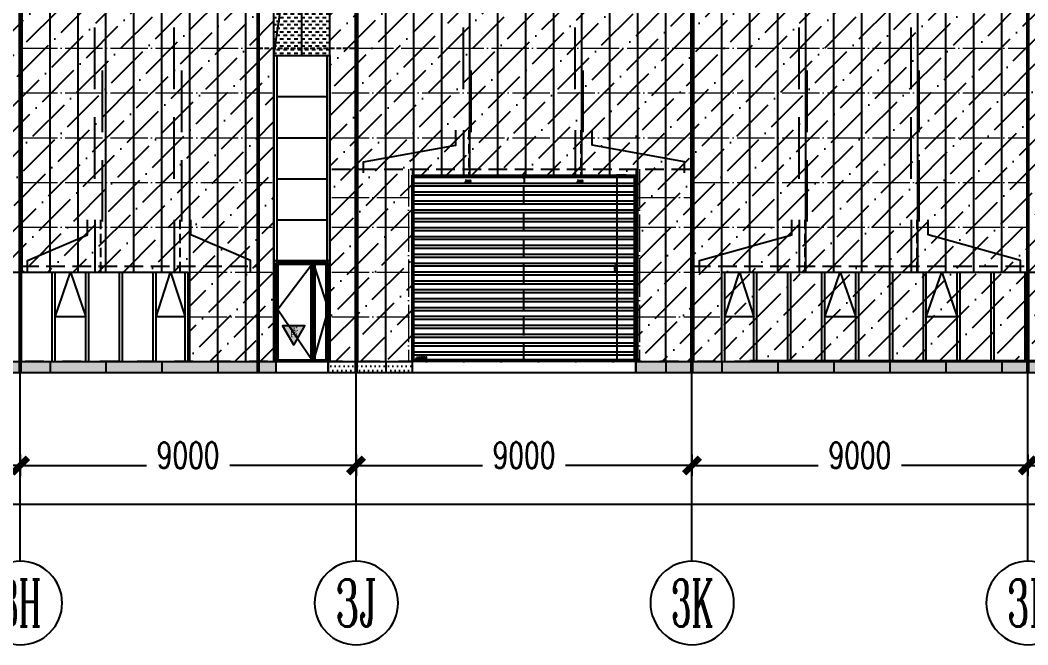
# Model space of a CAD drawing. Extents: x -2072575 to 87763, y -155913 to 742026.
# Drawn here: x -325215 to -298215, y 495625 to 512365 of the extents above; entities that cross this region are included whole.
import ezdxf
from ezdxf.enums import TextEntityAlignment as Align

# ---------------------------------------------------------------- set-up
doc = ezdxf.new("R2010")
doc.units = 0
doc.header["$LTSCALE"] = 1000
for name, pattern in [('20剖面图$0$DASH', [0.35, 0.25, -0.1]), ('__DASH', [0.35, 0.25, -0.1]), ('CENTER', [2, 1.25, -0.25, 0.25, -0.25]), ('DASHDOT', [1, 0.5, -0.25, 0, -0.25]), ('DASHED', [0.75, 0.5, -0.25]), ('DOT', [0.25, 0, -0.25]), ('DOTE', [2.42, 2, -0.2, 0.02, -0.2]), ('HIDDEN2', [0.1875, 0.125, -0.0625])]:
    doc.linetypes.add(name, pattern=pattern)
doc.layers.get('Defpoints').update_dxf_attribs({"color": 210})
for name, color, linetype in [('!ZN1-填充-8', 8, 'Continuous'), ('!ZN1-文字-7', 7, 'Continuous'), ('!ZN1-标注-173', 173, 'Continuous'), ('!ZN3-玻璃幕墙-4', 4, 'Continuous'), ('!ZN4-辅助材料-1', 1, 'Continuous'), ('12圆钢+30钢套管撑杆', 3, 'Continuous'), ('12圆钢斜拉条', 30, 'Continuous'), ('12圆钢直拉条', 22, 'Continuous'), ('250×150×4.5×8 H型钢', 3, 'HIDDEN2'), ('3符号', 3, 'Continuous'), ('3铝板幕墙', 3, 'Continuous'), ('4玻璃幕墙', 4, 'Continuous'), ('60x60x5钢方管', 6, '20剖面图$0$DASH'), ('A-AXIS-DOTE', 14, 'DOTE'), ('A-HATCH-2', 251, 'Continuous'), ('A-LIN-V', 9, 'Continuous'), ('A-WINDOW', 140, 'Continuous'), ('A-云线', 50, 'Continuous'), ('A-门窗表显示尺寸', 160, 'Continuous'), ('AS-WALL', 40, 'Continuous'), ('DIM', 173, 'Continuous'), ('DOT', 8, 'DOT'), ('DOTE', 1, 'CENTER'), ('IE-填充-JYZS', 7, 'Continuous'), ('压型钢板', 23, 'Continuous')]:
    doc.layers.add(name, color=color, linetype=linetype)
for name, color, linetype, lineweight in [('A-WALL-HATCH', 8, 'Continuous', 13), ('冷弯薄壁C型钢 250x75x20x3.0', 51, 'DOTE', 0), ('梁', 4, 'Continuous', 18)]:
    doc.layers.add(name, color=color, linetype=linetype, lineweight=lineweight)
doc.styles.add('_TCH_AXIS', font='COMPLEX', dxfattribs={"bigfont": 'GBCBIG'})
doc.styles.add('A-DIM_T3', font='SIMPLEX', dxfattribs={"width": 0.705882, "bigfont": 'GBCBIG'})
doc.styles.add('A-STANDARD', font='SIMPLEX', dxfattribs={"bigfont": 'GBCBIG'})
doc.styles.add('DHTEXT-1', font='romans.shx', dxfattribs={"width": 0.7, "bigfont": 'chinese.shx'})
doc.styles.add('样式 1', font='romans.shx', dxfattribs={"width": 0.7, "bigfont": 'chinese.shx'})
doc.dimstyles.new('A-DIM&&20', dxfattribs={"dimtxt": 59.5, "dimasz": 20, "dimexe": 20, "dimexo": 20, "dimgap": 25.25, "dimtad": 1, "dimdec": 0, "dimzin": 0, "dimdsep": 46, "dimtxsty": 'A-DIM_T3', "dimblk": 'ARCHTICK', "dimcen": 0.09, "dimclrt": 7, "dimazin": 2, "dimtfac": 1, "dimtdec": 0, "dimtix": 1, "dimtmove": 2, "dimatfit": 3, "dimfxl": 0, "dimtolj": 1, "dimtzin": 0, "dimarcsym": 0})
doc.dimstyles.new('ZN280', dxfattribs={"dimscale": 280, "dimtxt": 2.5, "dimasz": 1.5, "dimexe": 1, "dimexo": 2, "dimgap": 0.9, "dimtad": 1, "dimdec": 0, "dimdsep": 46, "dimtxsty": 'DHTEXT-1', "dimblk": 'ARCHTICK', "dimcen": 2.5, "dimclrd": 173, "dimclre": 173, "dimclrt": 7, "dimazin": 2, "dimtfac": 1, "dimtdec": 0, "dimtix": 1, "dimtmove": 2, "dimatfit": 3, "dimfxl": 0, "dimarcsym": 0})
pattern_1 = [(45, (388215.23, -503214.68), (252.5697, 926.0889), [1190.625, -238.125, 0, -238.125])]

# ---------------------------------------------------------------- blocks, each defined once
blk = doc.blocks.new('消防救援口标识')
blk.add_wipeout([(0, 0), (-150, 260), (150, 260)]).dxf.layer = '!ZN1-标注-173'
at = {"layer": '!ZN1-填充-8'}
h = blk.add_hatch(color=252, dxfattribs=at)
h.dxf.hatch_style = 1
h.paths.add_polyline_path([(0, 0), (-150, 260), (150, 260)])
at = {"layer": '!ZN1-标注-173'}
blk.add_lwpolyline([(0, 0), (-150, 260), (150, 260)], close=True, dxfattribs=at)
at = {"layer": '!ZN1-文字-7', "ltscale": 1.5, "style": '样式 1', "width": 0.7}
blk.add_text('消', height=120, dxfattribs=at).set_placement((-62, 164), align=Align.MIDDLE_LEFT)
blk = doc.blocks.new('w4243')
at = {"layer": '!ZN4-辅助材料-1', "xscale": 2, "yscale": 2, "zscale": 2}
blk.add_blockref('消防救援口标识', (-1646421, 506714), dxfattribs=at)
blk = doc.blocks.new('WM1328')
at = {"layer": '4玻璃幕墙'}
for p, q in [((-1822540, 519937), (-1821040, 519937)), ((-1822540, 517237), (-1822540, 519937)), ((-1822490, 517237), (-1822490, 519887)), ((-1822490, 519887), (-1822090, 519887)), ((-1822440, 517287), (-1822440, 519837)), ((-1822440, 519837), (-1822140, 519837)), ((-1822140, 519837), (-1822140, 517287)), ((-1822090, 517237), (-1822090, 519887)), ((-1822090, 519887), (-1821090, 519887)), ((-1822040, 517287), (-1822040, 519837)), ((-1822040, 519837), (-1821140, 519837)), ((-1821090, 519887), (-1821090, 517237)), ((-1821040, 519937), (-1821040, 517237)), ((-1821040, 517237), (-1822540, 517237)), ((-1822140, 517287), (-1822440, 517287)), ((-1821140, 517287), (-1822040, 517287))]:
    blk.add_line(p, q, dxfattribs=at)
blk.add_lwpolyline([(-1822090, 519887), (-1822490, 518640), (-1822090, 517237)], dxfattribs=at)
at = {"layer": 'A-WALL-HATCH'}
blk.add_blockref('w4243', (-175149, 10966), dxfattribs=at)
at = {"layer": '4玻璃幕墙'}
blk.add_line((-1821140, 519837), (-1821140, 517287), dxfattribs=at)
blk.add_lwpolyline([(-1822090, 519887), (-1821140, 518630), (-1822090, 517237)], dxfattribs=at)
blk = doc.blocks.new('20250905100330')
at = {"layer": '!ZN1-填充-8'}
h = blk.add_hatch(dxfattribs=at)
h.set_pattern_fill('ANSI36', color=252, scale=300, style=0)
h.set_pattern_definition(pattern_1)
h.paths.add_polyline_path([(69800, 0), (67500, 0), (67500, 2400), (46600, 2400), (46600, 0), (67500, 0), (44400, 0), (44400, 18450), (69800, 18450)])
h = blk.add_hatch(dxfattribs=at)
h.set_pattern_fill('ANSI36', color=252, scale=300, style=0)
h.set_pattern_definition(pattern_1)
h.paths.add_polyline_path([(73500, 18450), (79500, 18450), (79500, 5000), (73500, 5000)])
h = blk.add_hatch(dxfattribs=at)
h.set_pattern_fill('ANSI36', color=252, scale=300, style=0)
h.set_pattern_definition(pattern_1)
h.paths.add_polyline_path([(79500, 18450), (96800, 18450), (96800, 8400), (96800, 3000), (96800, 2800), (96800, 0), (79500, 0)])
h.paths.add_polyline_path([(81800, 2400), (81800, 0), (94500, 0), (94500, 2400)], flags=16)
h.paths.add_polyline_path([(81850, 2350), (81850, 50), (94450, 50), (94450, 2350)], flags=0)
h.paths.add_polyline_path([(82058, 1111), (82058, 1289), (82147, 1289), (82147, 1111)], flags=0)
h.paths.add_polyline_path([(88255, 2143), (88045, 2143), (88045, 2232), (88255, 2232)], flags=0)
h.paths.add_polyline_path([(94415, 98), (94162, 98), (94162, 187), (94415, 187)], flags=0)
h = blk.add_hatch(dxfattribs=at)
h.set_pattern_fill('DOTS', color=252, scale=75, style=0)
h.set_pattern_definition([(0, (44300, -300), (59.53125, 119.0625), [0, -119.0625])])
h.paths.add_polyline_path([(44300, 0), (69850, 0), (69850, -300), (44300, -300)])
h = blk.add_hatch(dxfattribs=at)
h.set_pattern_fill('DOTS', color=252, scale=75, style=0)
h.set_pattern_definition([(0, (71250, -300), (59.531, 119.0625), [0, -119.0625])])
h.paths.add_polyline_path([(71250, 0), (73500, 0), (73500, -300), (71250, -300)])
h = blk.add_hatch(dxfattribs=at)
h.set_pattern_fill('DOTS', color=252, scale=75, style=0)
h.set_pattern_definition([(0, (79500, -300), (59.53125, 119.0625), [0, -119.0625])])
h.paths.add_polyline_path([(79500, 0), (123850, 0), (123850, -300), (79500, -300)])
at = {"layer": 'IE-填充-JYZS', "ltscale": 10}
h = blk.add_hatch(dxfattribs=at)
h.set_pattern_fill('DASH', color=252, scale=100)
h.set_pattern_definition([(0, (388215.23, -503214.675), (95.25, 95.25), [95.25, -95.25])])
h.paths.add_polyline_path([(71300, 8200), (69800, 8200), (69800, 18450), (71300, 18450)])
at = {"layer": '!ZN3-玻璃幕墙-4', "color": 252, "ltscale": 10}
for points in [[(63940, 1200), (64350, 2400), (64760, 1200)], [(66640, 1200), (67030, 2400), (67420, 1200)], [(81880, 1200), (82270, 2400), (82660, 1200)], [(84560, 1200), (84975, 2400), (85390, 1200)], [(87280, 1200), (87695, 2400), (88110, 1200)]]:
    blk.add_lwpolyline(points, dxfattribs=at)
at = {"layer": '3铝板幕墙', "color": 252, "ltscale": 1000}
for p, q in [((63800, 0), (63800, -300)), ((65300, 0), (65300, -300)), ((66800, 0), (66800, -300)), ((68300, 0), (68300, -300)), ((72800, 0), (72800, -300)), ((80300, 0), (80300, -300)), ((81800, 0), (81800, -300)), ((83300, 0), (83300, -300)), ((84800, 0), (84800, -300)), ((86300, 0), (86300, -300)), ((87800, 0), (87800, -300)), ((89300, 0), (89300, -300))]:
    blk.add_line(p, q, dxfattribs=at)
for points in [[(44300, 0), (69850, 0), (69850, -300), (44300, -300)], [(71250, 0), (73500, 0), (73500, -300), (71250, -300)], [(79500, 0), (123850, 0), (123850, -300), (79500, -300)]]:
    blk.add_lwpolyline(points, close=True, dxfattribs=at)
at = {"layer": '4玻璃幕墙', "color": 252, "ltscale": 10}
for p, q in [((69800, 8200), (71300, 8200)), ((69880, 7100), (71220, 7100)), ((69880, 6000), (71220, 6000)), ((69880, 4900), (71220, 4900)), ((69880, 3800), (71220, 3800)), ((81800, 0), (81800, 2400)), ((81800, 2400), (94500, 2400)), ((81880, 0), (81880, 2400)), ((82660, 0), (82660, 2400)), ((82740, 0), (82740, 2400)), ((83570, 0), (83570, 2400)), ((83650, 0), (83650, 2400)), ((84480, 0), (84480, 2400)), ((84560, 0), (84560, 2400)), ((85390, 0), (85390, 2400)), ((85470, 0), (85470, 2400)), ((86300, 0), (86300, 2400)), ((86380, 0), (86380, 2400)), ((87200, 0), (87200, 2400)), ((87280, 0), (87280, 2400)), ((88110, 0), (88110, 2400)), ((88190, 0), (88190, 2400)), ((89020, 0), (89020, 2400)), ((89100, 0), (89100, 2400)), ((89930, 0), (89930, 2400)), ((82550, 34), (95250, 34))]:
    blk.add_line(p, q, dxfattribs=at)
at = {"layer": '4玻璃幕墙', "color": 252, "ltscale": 1.5}
for p, q in [((46600, 2400), (67500, 2400)), ((63040, 0), (63040, 2400)), ((63860, 0), (63860, 2400)), ((63940, 0), (63940, 2400)), ((64760, 0), (64760, 2400)), ((64840, 0), (64840, 2400)), ((65660, 0), (65660, 2400)), ((65740, 0), (65740, 2400)), ((66560, 0), (66560, 2400)), ((66640, 0), (66640, 2400)), ((67420, 0), (67420, 2400)), ((67500, 0), (67500, 2400)), ((64760, 1200), (63940, 1200)), ((67420, 1200), (66640, 1200)), ((82660, 1200), (81880, 1200)), ((85390, 1200), (84560, 1200)), ((88110, 1200), (87280, 1200)), ((46600, 0), (67500, 0))]:
    blk.add_line(p, q, dxfattribs=at)
at = {"layer": 'A-LIN-V'}
for p, q in [((69800, 8200), (69800, 18450)), ((71300, 8200), (71300, 18450)), ((73500, 0), (73500, -300)), ((79500, 0), (79500, -300))]:
    blk.add_line(p, q, dxfattribs=at)
at = {"layer": 'AS-WALL', "color": 252}
blk.add_lwpolyline([(69800, 8200), (69800, 8200), (71300, 18450)], dxfattribs=at)
at = {"layer": '压型钢板', "color": 252, "ltscale": 10}
for p, q in [((67550, 0), (67550, 18500)), ((68300, 0), (68300, 18500)), ((69050, 0), (69050, 18500)), ((70550, 8200), (70550, 18500)), ((72050, 0), (72050, 18500)), ((72800, 0), (72800, 18500)), ((73550, 5000), (73550, 18500)), ((63050, 2400), (63050, 10550)), ((63800, 2400), (63800, 10550)), ((64550, 2400), (64550, 10550)), ((65300, 2400), (65300, 10550)), ((66050, 2400), (66050, 10550)), ((66800, 2400), (66800, 10550)), ((74300, 5000), (74300, 10550)), ((75050, 5000), (75050, 10550)), ((75800, 5000), (75800, 10550)), ((76550, 5000), (76550, 10550)), ((77300, 5000), (77300, 10550)), ((78050, 5000), (78050, 10550)), ((78800, 5000), (78800, 10550)), ((79550, 0), (79550, 10550)), ((80300, 0), (80300, 10550)), ((81050, 0), (81050, 10550)), ((81800, 0), (81800, 10550)), ((82550, 2400), (82550, 10550)), ((83300, 2400), (83300, 10550)), ((84050, 2400), (84050, 10550)), ((84800, 2400), (84800, 10550)), ((85550, 2400), (85550, 10550)), ((86300, 2400), (86300, 10550)), ((87050, 2400), (87050, 10550)), ((87800, 2400), (87800, 10550)), ((88550, 2400), (88550, 10550)), ((89300, 2400), (89300, 10550))]:
    blk.add_line(p, q, dxfattribs=at)
at = {"color": 252, "xscale": -1}
blk.add_blockref('WM1328', (-1751240, -517237), dxfattribs=at)
at = {"layer": '!ZN1-填充-8'}
h = blk.add_hatch(dxfattribs=at)
h.set_pattern_fill('ANSI36', color=252, scale=300, style=0)
h.set_pattern_definition(pattern_1)
h.paths.add_polyline_path([(73500, 0), (71300, 0), (71300, 18450), (73500, 18450)])
at = {"layer": '4玻璃幕墙', "color": 252, "ltscale": 10}
for p, q in [((69800, 8200), (69800, 0)), ((69880, 8200), (69880, 0)), ((71220, 8200), (71220, 0)), ((71300, 8200), (71300, 0)), ((69880, 2700), (71220, 2700)), ((71300, 0), (69800, 0))]:
    blk.add_line(p, q, dxfattribs=at)
at = {"layer": '4玻璃幕墙', "color": 252}
for p, q in [((71300, 2700), (69800, 2700)), ((69800, 2700), (69800, 0)), ((71300, 0), (71300, 2700)), ((70850, 2650), (69850, 2650)), ((69850, 2650), (69850, 0)), ((70800, 2600), (69900, 2600)), ((70800, 50), (70800, 2600)), ((70850, 0), (70850, 2650)), ((71250, 2650), (70850, 2650)), ((70900, 2600), (70900, 50)), ((71200, 2600), (70900, 2600)), ((71200, 50), (71200, 2600)), ((71250, 0), (71250, 2650)), ((69800, 0), (71300, 0)), ((69900, 50), (70800, 50)), ((70900, 50), (71200, 50))]:
    blk.add_line(p, q, dxfattribs=at)
blk.add_lwpolyline([(70850, 2650), (71250, 1403), (70850, 0)], dxfattribs=at)
at = {"layer": 'A-LIN-V'}
for p, q in [((69850, 34), (69850, -266)), ((71250, 0), (71250, -300))]:
    blk.add_line(p, q, dxfattribs=at)
at = {"layer": '压型钢板', "color": 252, "ltscale": 10}
for p, q in [((69800, 0), (69800, 18500)), ((71300, 0), (71300, 18500))]:
    blk.add_line(p, q, dxfattribs=at)
at = {"layer": 'A-WALL-HATCH', "xscale": -1}
blk.add_blockref('w4243', (-1576091, -506271), dxfattribs=at)
at = {"layer": '4玻璃幕墙', "color": 252}
blk.add_line((69900, 2600), (69900, 50), dxfattribs=at)
blk.add_lwpolyline([(70850, 2650), (69900, 1393), (70850, 0)], dxfattribs=at)
blk = doc.blocks.new('_ArchTick')
at = {"color": 0, "linetype": 'ByBlock', "const_width": 0.4}
blk.add_lwpolyline([(-0.5, -0.5), (0.5, 0.5)], dxfattribs=at)
blk = doc.blocks.new('*D2494')
at = {"layer": 'Defpoints', "color": 0, "ltscale": 2800, "transparency": 16777216}
for p in [(-800, -1926), (184900, -1926), (184900, -3824)]:
    blk.add_point(p, dxfattribs=at)
at = {"layer": 'DIM', "color": 173, "linetype": 'ByBlock', "lineweight": -2, "ltscale": 2800, "transparency": 16777216}
for p, q in [((-800, -2486), (-800, -4104)), ((184900, -2486), (184900, -4104)), ((-800, -3824), (90503, -3824)), ((184900, -3824), (93597, -3824))]:
    blk.add_line(p, q, dxfattribs=at)
at = {"layer": 'DIM', "color": 173, "lineweight": -2, "ltscale": 2800, "transparency": 16777216, "xscale": 420, "yscale": 420, "zscale": 420, "rotation": 180}
blk.add_blockref('_ArchTick', (-800, -3824), dxfattribs=at)
at = {"layer": 'DIM', "color": 173, "lineweight": -2, "ltscale": 2800, "transparency": 16777216, "xscale": 420, "yscale": 420, "zscale": 420}
blk.add_blockref('_ArchTick', (184900, -3824), dxfattribs=at)
at = {"layer": 'DIM', "color": 7, "ltscale": 2800, "transparency": 16777216, "insert": (92050, -3549), "char_height": 700, "attachment_point": 5, "style": 'DHTEXT-1'}
blk.add_mtext('185700', dxfattribs=at)
blk = doc.blocks.new('*D2481')
at = {"layer": 'Defpoints', "color": 0, "ltscale": 2800, "transparency": 16777216}
for p in [(90000, -1926), (99000, -1926), (99000, -2784)]:
    blk.add_point(p, dxfattribs=at)
at = {"layer": 'DIM', "color": 173, "linetype": 'ByBlock', "lineweight": -2, "ltscale": 2800, "transparency": 16777216}
for p, q in [((90000, -2486), (90000, -3064)), ((99000, -2486), (99000, -3064)), ((90000, -2784), (93385, -2784)), ((99000, -2784), (95615, -2784))]:
    blk.add_line(p, q, dxfattribs=at)
at = {"layer": 'DIM', "color": 173, "lineweight": -2, "ltscale": 2800, "transparency": 16777216, "xscale": 420, "yscale": 420, "zscale": 420, "rotation": 180}
blk.add_blockref('_ArchTick', (90000, -2784), dxfattribs=at)
at = {"layer": 'DIM', "color": 173, "lineweight": -2, "ltscale": 2800, "transparency": 16777216, "xscale": 420, "yscale": 420, "zscale": 420}
blk.add_blockref('_ArchTick', (99000, -2784), dxfattribs=at)
at = {"layer": 'DIM', "color": 7, "ltscale": 2800, "transparency": 16777216, "insert": (94500, -2509), "char_height": 700, "attachment_point": 5, "style": 'DHTEXT-1'}
blk.add_mtext('9000', dxfattribs=at)
blk = doc.blocks.new('*D2482')
at = {"layer": 'Defpoints', "color": 0, "ltscale": 2800, "transparency": 16777216}
for p in [(81000, -1926), (90000, -1926), (90000, -2784)]:
    blk.add_point(p, dxfattribs=at)
at = {"layer": 'DIM', "color": 173, "linetype": 'ByBlock', "lineweight": -2, "ltscale": 2800, "transparency": 16777216}
for p, q in [((81000, -2486), (81000, -3064)), ((90000, -2486), (90000, -3064)), ((81000, -2784), (84385, -2784)), ((90000, -2784), (86615, -2784))]:
    blk.add_line(p, q, dxfattribs=at)
at = {"layer": 'DIM', "color": 173, "lineweight": -2, "ltscale": 2800, "transparency": 16777216, "xscale": 420, "yscale": 420, "zscale": 420, "rotation": 180}
blk.add_blockref('_ArchTick', (81000, -2784), dxfattribs=at)
at = {"layer": 'DIM', "color": 173, "lineweight": -2, "ltscale": 2800, "transparency": 16777216, "xscale": 420, "yscale": 420, "zscale": 420}
blk.add_blockref('_ArchTick', (90000, -2784), dxfattribs=at)
at = {"layer": 'DIM', "color": 7, "ltscale": 2800, "transparency": 16777216, "insert": (85500, -2509), "char_height": 700, "attachment_point": 5, "style": 'DHTEXT-1'}
blk.add_mtext('9000', dxfattribs=at)
blk = doc.blocks.new('*D2483')
at = {"layer": 'Defpoints', "color": 0, "ltscale": 2800, "transparency": 16777216}
for p in [(72000, -1926), (81000, -1926), (81000, -2784)]:
    blk.add_point(p, dxfattribs=at)
at = {"layer": 'DIM', "color": 173, "linetype": 'ByBlock', "lineweight": -2, "ltscale": 2800, "transparency": 16777216}
for p, q in [((72000, -2486), (72000, -3064)), ((81000, -2486), (81000, -3064)), ((72000, -2784), (75385, -2784)), ((81000, -2784), (77615, -2784))]:
    blk.add_line(p, q, dxfattribs=at)
at = {"layer": 'DIM', "color": 173, "lineweight": -2, "ltscale": 2800, "transparency": 16777216, "xscale": 420, "yscale": 420, "zscale": 420, "rotation": 180}
blk.add_blockref('_ArchTick', (72000, -2784), dxfattribs=at)
at = {"layer": 'DIM', "color": 173, "lineweight": -2, "ltscale": 2800, "transparency": 16777216, "xscale": 420, "yscale": 420, "zscale": 420}
blk.add_blockref('_ArchTick', (81000, -2784), dxfattribs=at)
at = {"layer": 'DIM', "color": 7, "ltscale": 2800, "transparency": 16777216, "insert": (76500, -2509), "char_height": 700, "attachment_point": 5, "style": 'DHTEXT-1'}
blk.add_mtext('9000', dxfattribs=at)
blk = doc.blocks.new('*D2484')
at = {"layer": 'Defpoints', "color": 0, "ltscale": 2800, "transparency": 16777216}
for p in [(63000, -1926), (72000, -1926), (72000, -2784)]:
    blk.add_point(p, dxfattribs=at)
at = {"layer": 'DIM', "color": 173, "linetype": 'ByBlock', "lineweight": -2, "ltscale": 2800, "transparency": 16777216}
for p, q in [((63000, -2486), (63000, -3064)), ((72000, -2486), (72000, -3064)), ((63000, -2784), (66385, -2784)), ((72000, -2784), (68615, -2784))]:
    blk.add_line(p, q, dxfattribs=at)
at = {"layer": 'DIM', "color": 173, "lineweight": -2, "ltscale": 2800, "transparency": 16777216, "xscale": 420, "yscale": 420, "zscale": 420, "rotation": 180}
blk.add_blockref('_ArchTick', (63000, -2784), dxfattribs=at)
at = {"layer": 'DIM', "color": 173, "lineweight": -2, "ltscale": 2800, "transparency": 16777216, "xscale": 420, "yscale": 420, "zscale": 420}
blk.add_blockref('_ArchTick', (72000, -2784), dxfattribs=at)
at = {"layer": 'DIM', "color": 7, "ltscale": 2800, "transparency": 16777216, "insert": (67500, -2509), "char_height": 700, "attachment_point": 5, "style": 'DHTEXT-1'}
blk.add_mtext('9000', dxfattribs=at)
blk = doc.blocks.new('*D2485')
at = {"layer": 'Defpoints', "color": 0, "ltscale": 2800, "transparency": 16777216}
for p in [(54000, -1926), (63000, -1926), (63000, -2784)]:
    blk.add_point(p, dxfattribs=at)
at = {"layer": 'DIM', "color": 173, "linetype": 'ByBlock', "lineweight": -2, "ltscale": 2800, "transparency": 16777216}
for p, q in [((54000, -2486), (54000, -3064)), ((63000, -2486), (63000, -3064)), ((54000, -2784), (57385, -2784)), ((63000, -2784), (59615, -2784))]:
    blk.add_line(p, q, dxfattribs=at)
at = {"layer": 'DIM', "color": 173, "lineweight": -2, "ltscale": 2800, "transparency": 16777216, "xscale": 420, "yscale": 420, "zscale": 420, "rotation": 180}
blk.add_blockref('_ArchTick', (54000, -2784), dxfattribs=at)
at = {"layer": 'DIM', "color": 173, "lineweight": -2, "ltscale": 2800, "transparency": 16777216, "xscale": 420, "yscale": 420, "zscale": 420}
blk.add_blockref('_ArchTick', (63000, -2784), dxfattribs=at)
at = {"layer": 'DIM', "color": 7, "ltscale": 2800, "transparency": 16777216, "insert": (58500, -2509), "char_height": 700, "attachment_point": 5, "style": 'DHTEXT-1'}
blk.add_mtext('9000', dxfattribs=at)
blk = doc.blocks.new('卓越-轴号')
blk.add_circle((0, 0), 4)
at = {"color": 0, "style": '_TCH_AXIS', "width": 1.041667, "flags": 8}
blk.add_attdef('A', text='', height=4.48, dxfattribs=at).set_placement((-2, -2.24), (2, -2.24), align=Align.FIT)
blk = doc.blocks.new('A$C75b4c934')
at = {"layer": '4玻璃幕墙', "color": 8, "ltscale": 10}
for p, q in [((69800, 8200), (69800, 0)), ((69800, 8200), (71300, 8200)), ((69880, 8200), (69880, 0)), ((71220, 8200), (71220, 0)), ((71300, 8200), (71300, 0)), ((69880, 7100), (71220, 7100)), ((69880, 6000), (71220, 6000)), ((69880, 4900), (71220, 4900)), ((69880, 3800), (71220, 3800)), ((69880, 2700), (71220, 2700)), ((71300, 0), (69800, 0))]:
    blk.add_line(p, q, dxfattribs=at)
at = {"layer": '4玻璃幕墙', "color": 8}
for p, q in [((71300, 2700), (69800, 2700)), ((69800, 2700), (69800, 0)), ((71300, 2700), (69800, 2700)), ((69800, 2700), (69800, 0)), ((71300, 0), (71300, 2700)), ((71300, 0), (71300, 2700)), ((70850, 2650), (69850, 2650)), ((69850, 2650), (69850, 0)), ((70850, 2650), (69850, 2650)), ((69850, 2650), (69850, 0)), ((70800, 2600), (69900, 2600)), ((70800, 2600), (69900, 2600)), ((70800, 50), (70800, 2600)), ((70800, 50), (70800, 2600)), ((70850, 0), (70850, 2650)), ((71250, 2650), (70850, 2650)), ((70850, 0), (70850, 2650)), ((71250, 2650), (70850, 2650)), ((70900, 2600), (70900, 50)), ((71200, 2600), (70900, 2600)), ((70900, 2600), (70900, 50)), ((71200, 2600), (70900, 2600)), ((71200, 50), (71200, 2600)), ((71200, 50), (71200, 2600)), ((71250, 0), (71250, 2650)), ((71250, 0), (71250, 2650)), ((69800, 0), (71300, 0)), ((69800, 0), (71300, 0)), ((69900, 50), (70800, 50)), ((69900, 50), (70800, 50)), ((70900, 50), (71200, 50)), ((70900, 50), (71200, 50))]:
    blk.add_line(p, q, dxfattribs=at)
blk.add_lwpolyline([(70850, 2650), (71250, 1403), (70850, 0)], dxfattribs=at)
blk.add_lwpolyline([(70850, 2650), (71250, 1403), (70850, 0)], dxfattribs=at)
at = {"layer": 'A-WALL-HATCH', "xscale": -1}
blk.add_blockref('w4243', (-1576091, -506271), dxfattribs=at)
at = {"layer": '4玻璃幕墙', "color": 8}
blk.add_line((69900, 2600), (69900, 50), dxfattribs=at)
blk.add_lwpolyline([(70850, 2650), (69900, 1393), (70850, 0)], dxfattribs=at)
at = {"layer": 'A-WALL-HATCH', "xscale": -1}
blk.add_blockref('w4243', (-1576091, -506271), dxfattribs=at)
at = {"layer": '4玻璃幕墙', "color": 8}
blk.add_line((69900, 2600), (69900, 50), dxfattribs=at)
blk.add_lwpolyline([(70850, 2650), (69900, 1393), (70850, 0)], dxfattribs=at)
blk = doc.blocks.new('*D24')
at = {"layer": 'A-门窗表显示尺寸', "color": 0, "lineweight": -2, "transparency": 16777216}
for p, q in [((-1641480, 522217), (-1641480, 522000)), ((-1638480, 522217), (-1638480, 522000)), ((-1641480, 522020), (-1638480, 522020))]:
    blk.add_line(p, q, dxfattribs=at)
at = {"layer": 'Defpoints', "color": 0, "transparency": 16777216}
for p in [(-1641480, 522237), (-1638480, 522237), (-1638480, 522020)]:
    blk.add_point(p, dxfattribs=at)
at = {"layer": 'A-门窗表显示尺寸', "color": 0, "lineweight": -2, "transparency": 16777216, "xscale": 20, "yscale": 20, "zscale": 20, "rotation": 180}
blk.add_blockref('_ArchTick', (-1641480, 522020), dxfattribs=at)
at = {"layer": 'A-门窗表显示尺寸', "color": 0, "lineweight": -2, "transparency": 16777216, "xscale": 20, "yscale": 20, "zscale": 20}
blk.add_blockref('_ArchTick', (-1638480, 522020), dxfattribs=at)
at = {"layer": 'A-门窗表显示尺寸', "color": 7, "transparency": 16777216, "insert": (-1639980, 522075), "char_height": 59.5, "attachment_point": 5, "style": 'A-DIM_T3'}
blk.add_mtext('\\A1;3000', dxfattribs=at)
blk = doc.blocks.new('*D25')
at = {"layer": 'A-门窗表显示尺寸', "color": 0, "lineweight": -2, "transparency": 16777216}
for p, q in [((-1644480, 522217), (-1644480, 522000)), ((-1641480, 522217), (-1641480, 522000)), ((-1644480, 522020), (-1641480, 522020))]:
    blk.add_line(p, q, dxfattribs=at)
at = {"layer": 'Defpoints', "color": 0, "transparency": 16777216}
for p in [(-1644480, 522237), (-1641480, 522237), (-1641480, 522020)]:
    blk.add_point(p, dxfattribs=at)
at = {"layer": 'A-门窗表显示尺寸', "color": 0, "lineweight": -2, "transparency": 16777216, "xscale": 20, "yscale": 20, "zscale": 20, "rotation": 180}
blk.add_blockref('_ArchTick', (-1644480, 522020), dxfattribs=at)
at = {"layer": 'A-门窗表显示尺寸', "color": 0, "lineweight": -2, "transparency": 16777216, "xscale": 20, "yscale": 20, "zscale": 20}
blk.add_blockref('_ArchTick', (-1641480, 522020), dxfattribs=at)
at = {"layer": 'A-门窗表显示尺寸', "color": 7, "transparency": 16777216, "insert": (-1642980, 522075), "char_height": 59.5, "attachment_point": 5, "style": 'A-DIM_T3'}
blk.add_mtext('\\A1;3000', dxfattribs=at)
blk = doc.blocks.new('*D26')
at = {"layer": 'A-门窗表显示尺寸', "color": 0, "lineweight": -2, "transparency": 16777216}
for p, q in [((-1638740, 522237), (-1639001, 522237)), ((-1638981, 517237), (-1638981, 522237)), ((-1638740, 517237), (-1639001, 517237))]:
    blk.add_line(p, q, dxfattribs=at)
at = {"layer": 'Defpoints', "color": 0, "transparency": 16777216}
for p in [(-1638981, 522237), (-1638720, 522237), (-1638720, 517237)]:
    blk.add_point(p, dxfattribs=at)
at = {"layer": 'A-门窗表显示尺寸', "color": 0, "lineweight": -2, "transparency": 16777216, "xscale": 20, "yscale": 20, "zscale": 20}
for p, rotation in [((-1638981, 522237), 90), ((-1638981, 517237), 270)]:
    blk.add_blockref('_ArchTick', p, dxfattribs=dict(at, rotation=rotation))
at = {"layer": 'A-门窗表显示尺寸', "color": 7, "transparency": 16777216, "insert": (-1639036, 519737), "char_height": 59.5, "attachment_point": 5, "rotation": 90, "style": 'A-DIM_T3'}
blk.add_mtext('\\A1;5000', dxfattribs=at)
blk = doc.blocks.new('20250821140405')
at = {"layer": 'DOT', "linetype": 'DASHDOT'}
blk.add_line((192648.2, 0), (-7043.9, 0), dxfattribs=at)
at = {"layer": 'DOTE', "ltscale": 280}
for p, q in [((63000, -5350), (63000, 21247.6)), ((72000, -5350), (72000, 21247.6)), ((81000, -5350), (81000, 21247.6)), ((90000, -5350), (90000, 21247.6))]:
    blk.add_line(p, q, dxfattribs=at)
at = {"layer": '3符号', "color": 7}
ref = blk.add_blockref('卓越-轴号', (63006.3, -6470), dxfattribs=dict(at, xscale=-280, yscale=280, zscale=280))
ref.add_attrib('A', '3H', dxfattribs={"layer": '0', "color": 0, "height": 1254.4, "style": '_TCH_AXIS', "width": 0.480769}).set_placement((62446.3, -7097.2), (63566.3, -7097.2), align=Align.FIT)
ref = blk.add_blockref('卓越-轴号', (72006.3, -6470), dxfattribs=dict(at, xscale=-280, yscale=280, zscale=280))
ref.add_attrib('A', '3J', dxfattribs={"layer": '0', "color": 0, "height": 1254.4, "style": '_TCH_AXIS', "width": 0.625}).set_placement((71446.3, -7097.2), (72566.3, -7097.2), align=Align.FIT)
ref = blk.add_blockref('卓越-轴号', (81006.3, -6470), dxfattribs=dict(at, xscale=-280, yscale=280, zscale=280))
ref.add_attrib('A', '3K', dxfattribs={"layer": '0', "color": 0, "height": 1254.4, "style": '_TCH_AXIS', "width": 0.493421}).set_placement((80446.3, -7097.2), (81566.3, -7097.2), align=Align.FIT)
ref = blk.add_blockref('卓越-轴号', (90006.3, -6470), dxfattribs=dict(at, xscale=-280, yscale=280, zscale=280))
ref.add_attrib('A', '3L', dxfattribs={"layer": '0', "color": 0, "height": 1254.4, "style": '_TCH_AXIS', "width": 0.551471}).set_placement((89446.3, -7097.2), (90566.3, -7097.2), align=Align.FIT)
at = {"layer": 'DIM', "ltscale": 2800}
for base, p1, p2, picture, middle in [((184900, -3824.1), (-800, -1926.1), (184900, -1926.1), '*D2494', (92050, -3549.1)), ((63000, -2784.1), (54000, -1926.1), (63000, -1926.1), '*D2485', (58500, -2509.1)), ((72000, -2784.1), (63000, -1926.1), (72000, -1926.1), '*D2484', (67500, -2509.1)), ((81000, -2784.1), (72000, -1926.1), (81000, -1926.1), '*D2483', (76500, -2509.1)), ((90000, -2784.1), (81000, -1926.1), (90000, -1926.1), '*D2482', (85500, -2509.1)), ((99000, -2784.1), (90000, -1926.1), (99000, -1926.1), '*D2481', (94500, -2509.1))]:
    dim = blk.add_linear_dim(base=base, p1=p1, p2=p2, angle=0, dimstyle='ZN280', dxfattribs=at)
    dim.commit()
    dim.dimension.update_dxf_attribs({"geometry": picture, "text_midpoint": middle, "dimtype": 129})
blk = doc.blocks.new('434')
at = {"layer": 'A-HATCH-2'}
h = blk.add_hatch(dxfattribs=at)
h.set_pattern_fill('ANSI32', color=256, scale=50, angle=45)
h.set_pattern_definition([(180, (-500, 6e-11), (-1e-14, -238.125), []), (180, (-579.38, 79.38), (-1e-14, -238.125), [])])
h.paths.add_polyline_path([(-1644480.2, 522187.5), (-1638530.2, 522187.5), (-1638530.2, 517287.5), (-1644480.2, 517287.5)])
at = {"layer": 'A-AXIS-DOTE', "linetype": '__DASH', "ltscale": 2}
blk.add_line((-1641480.2, 517237.5), (-1641480.2, 522237.5), dxfattribs=at)
at = {"layer": 'A-WINDOW'}
for points in [[(-1644480.2, 522237.5), (-1638480.2, 522237.5), (-1638480.2, 517237.5), (-1644480.2, 517237.5)], [(-1644430.2, 522187.5), (-1638530.2, 522187.5), (-1638530.2, 517287.5), (-1644430.2, 517287.5)]]:
    blk.add_lwpolyline(points, close=True, dxfattribs=at)
at = {"layer": 'A-门窗表显示尺寸', "color": 3, "style": 'A-STANDARD', "width": 0.705882}
blk.add_text('JLM6050', height=59.5, dxfattribs=at).set_placement((-1644380, 517317.5))
at = {"layer": 'A-门窗表显示尺寸'}
for p1, p2, distance, picture, middle in [((-1644480.2, 522237.5), (-1641480.2, 522237.5), -217.5, '*D25', (-1642980.2, 522075)), ((-1641480.2, 522237.5), (-1638480.2, 522237.5), -217.5, '*D24', (-1639980.2, 522075)), ((-1638720.2, 517237.5), (-1638720.2, 522237.5), 260.4, '*D26', (-1639035.6, 519737.5))]:
    dim = blk.add_aligned_dim(p1=p1, p2=p2, distance=distance, dimstyle='A-DIM&&20', dxfattribs=at)
    dim.commit()
    dim.dimension.update_dxf_attribs({"geometry": picture, "text_midpoint": middle})

msp = doc.modelspace()

# ---------------------------------------------------------------- linework, layer by layer
at = {"layer": 'AS-WALL'}
msp.add_line((-195567, 502914.7), (-395259.1, 502914.7), dxfattribs=at)

# ---------------------------------------------------------------- next in the draw order: block references
at = {"layer": '12圆钢直拉条', "ltscale": 1000}
msp.add_blockref('20250905100330', (-388215.2, 503214.7), dxfattribs=at)

# ---------------------------------------------------------------- next in the draw order: linework, layer by layer
at = {"layer": '60x60x5钢方管', "ltscale": 0.5}
msp.add_line((-318840.2, 511614.7), (-316215.2, 511614.7), dxfattribs=at)
at = {"layer": '冷弯薄壁C型钢 250x75x20x3.0', "ltscale": 0.5}
for p, q in [((-325215.2, 511614.7), (-318840.2, 511614.7)), ((-316215.2, 511614.7), (-307215.2, 511614.7)), ((-307215.2, 511614.7), (-298215.2, 511614.7))]:
    msp.add_line(p, q, dxfattribs=at)
at = {"layer": '梁', "ltscale": 10, "const_width": 100}
for points in [[(-325215.2, 521714.7), (-325215.2, 502914.7)], [(-316215.2, 521714.7), (-316215.2, 502914.7)], [(-307215.2, 521714.7), (-307215.2, 502914.7)], [(-298215.2, 521714.7), (-298215.2, 502914.7)]]:
    msp.add_lwpolyline(points, dxfattribs=at)
at = {"layer": '梁', "color": 1, "ltscale": 10, "const_width": 100}
msp.add_lwpolyline([(-318840.2, 521714.7), (-318840.2, 502914.7)], dxfattribs=at)

# ---------------------------------------------------------------- next in the draw order: block references
at = {"layer": 'A-云线', "ltscale": 10}
msp.add_blockref('20250821140405', (-388215.2, 503214.7), dxfattribs=at)

# ---------------------------------------------------------------- next in the draw order: block references
at = {"layer": '250×150×4.5×8 H型钢', "ltscale": 1000}
msp.add_blockref('A$C75b4c934', (-388215.2, 503214.7), dxfattribs=at)

# ---------------------------------------------------------------- next in the draw order: linework, layer by layer
at = {"layer": '12圆钢+30钢套管撑杆', "color": 3}
for p, q in [((-313340.2, 509414.7), (-313340.2, 508214.7)), ((-310340.2, 509414.7), (-310340.2, 508214.7)), ((-323215.2, 507014.7), (-323215.2, 505614.7)), ((-321090.2, 507014.7), (-321090.2, 505614.7)), ((-304340.2, 507014.7), (-304340.2, 505614.7)), ((-301340.2, 507014.7), (-301340.2, 505614.7))]:
    msp.add_line(p, q, dxfattribs=at)
at = {"layer": '12圆钢+30钢套管撑杆', "color": 3, "linetype": 'DASHED', "ltscale": 0.5}
for p, q in [((-313190.2, 509414.7), (-313190.2, 508214.7)), ((-310190.2, 509414.7), (-310190.2, 508214.7)), ((-323065.2, 507014.7), (-323065.2, 505614.7)), ((-320940.2, 507014.7), (-320940.2, 505614.7)), ((-304190.2, 507014.7), (-304190.2, 505614.7)), ((-301190.2, 507014.7), (-301190.2, 505614.7))]:
    msp.add_line(p, q, dxfattribs=at)
at = {"layer": '12圆钢斜拉条', "ltscale": 1000}
for points in [[(-316015.2, 508270.9), (-316015.2, 508570.9), (-313540.2, 509014.7), (-313540.2, 509414.7)], [(-307415.2, 508270.9), (-307415.2, 508570.9), (-309890.2, 509014.7), (-309890.2, 509414.7)], [(-325015.2, 505619.7), (-325015.2, 505919.7), (-323415.2, 506614.7), (-323415.2, 507014.7)], [(-319040.2, 505619.7), (-319040.2, 505919.7), (-320640.2, 506614.7), (-320640.2, 507014.7)], [(-307015.2, 505619.7), (-307015.2, 505919.7), (-304540.2, 506614.7), (-304540.2, 507014.7)], [(-298415.2, 505619.7), (-298415.2, 505919.7), (-300890.2, 506614.7), (-300890.2, 507014.7)]]:
    msp.add_lwpolyline(points, dxfattribs=at)
at = {"layer": '12圆钢直拉条', "ltscale": 1000}
for p, q in [((-323215.2, 510514.7), (-323215.2, 512164.7)), ((-321090.2, 510514.7), (-321090.2, 512164.7)), ((-313340.2, 510514.7), (-313340.2, 512164.7)), ((-310340.2, 510514.7), (-310340.2, 512164.7)), ((-304340.2, 510514.7), (-304340.2, 512164.7)), ((-301340.2, 510514.7), (-301340.2, 512164.7)), ((-323015.2, 511014.7), (-323015.2, 509364.7)), ((-320890.2, 511014.7), (-320890.2, 509364.7)), ((-313140.2, 511014.7), (-313140.2, 509364.7)), ((-310140.2, 511014.7), (-310140.2, 509364.7)), ((-304140.2, 511014.7), (-304140.2, 509364.7)), ((-301140.2, 511014.7), (-301140.2, 509364.7)), ((-323215.2, 508114.7), (-323215.2, 509764.7)), ((-321090.2, 508114.7), (-321090.2, 509764.7)), ((-304340.2, 508114.7), (-304340.2, 509764.7)), ((-301340.2, 508114.7), (-301340.2, 509764.7)), ((-323015.2, 508614.7), (-323015.2, 506964.7)), ((-320890.2, 508614.7), (-320890.2, 506964.7)), ((-304140.2, 508614.7), (-304140.2, 506964.7)), ((-301140.2, 508614.7), (-301140.2, 506964.7))]:
    msp.add_line(p, q, dxfattribs=at)
at = {"layer": '250×150×4.5×8 H型钢', "linetype": '20剖面图$0$DASH', "ltscale": 2}
for p, q in [((-316865.2, 508369.7), (-307215.2, 508369.7)), ((-325215.2, 505769.7), (-318840.2, 505769.7)), ((-307215.2, 505769.7), (-298215.2, 505769.7))]:
    msp.add_line(p, q, dxfattribs=at)
at = {"layer": '冷弯薄壁C型钢 250x75x20x3.0', "ltscale": 0.5}
for p, q in [((-325215.2, 510414.7), (-318465.2, 510414.7)), ((-316865.2, 510414.7), (-307215.2, 510414.7)), ((-307215.2, 510414.7), (-298215.2, 510414.7)), ((-325215.2, 509214.7), (-318465.2, 509214.7)), ((-316865.2, 509214.7), (-307215.2, 509214.7)), ((-307215.2, 509214.7), (-298215.2, 509214.7)), ((-314812.8, 508369.7), (-314812.8, 503214.7)), ((-314715.2, 508369.7), (-314715.2, 503214.7)), ((-308715.2, 508369.7), (-308715.2, 503214.7)), ((-308617.7, 508369.7), (-308617.7, 503214.7)), ((-325215.2, 508014.7), (-318465.2, 508014.7)), ((-307215.2, 508014.7), (-298215.2, 508014.7)), ((-316865.2, 507614.7), (-314785.2, 507614.7)), ((-308645.2, 507614.7), (-307215.2, 507614.7)), ((-325215.2, 506814.7), (-318465.2, 506814.7)), ((-316865.2, 506814.7), (-314785.2, 506814.7)), ((-308645.2, 506814.7), (-307215.2, 506814.7)), ((-307215.2, 506814.7), (-298215.2, 506814.7)), ((-320665.2, 505614.7), (-318465.2, 505614.7)), ((-316865.2, 505614.7), (-314785.2, 505614.7)), ((-308645.2, 505614.7), (-306465.2, 505614.7)), ((-320665.2, 504414.7), (-318465.2, 504414.7)), ((-316865.2, 504414.7), (-314785.2, 504414.7)), ((-308645.2, 504414.7), (-306465.2, 504414.7)), ((-320665.2, 503214.7), (-318465.2, 503214.7)), ((-316865.2, 503214.7), (-314785.2, 503214.7)), ((-308645.2, 503214.7), (-306465.2, 503214.7))]:
    msp.add_line(p, q, dxfattribs=at)

# ---------------------------------------------------------------- next in the draw order: block references
at = {"layer": 'A-LIN-V'}
msp.add_blockref('434', (1329764.9, -14022.8), dxfattribs=at)

doc.saveas('drawing.dxf')
